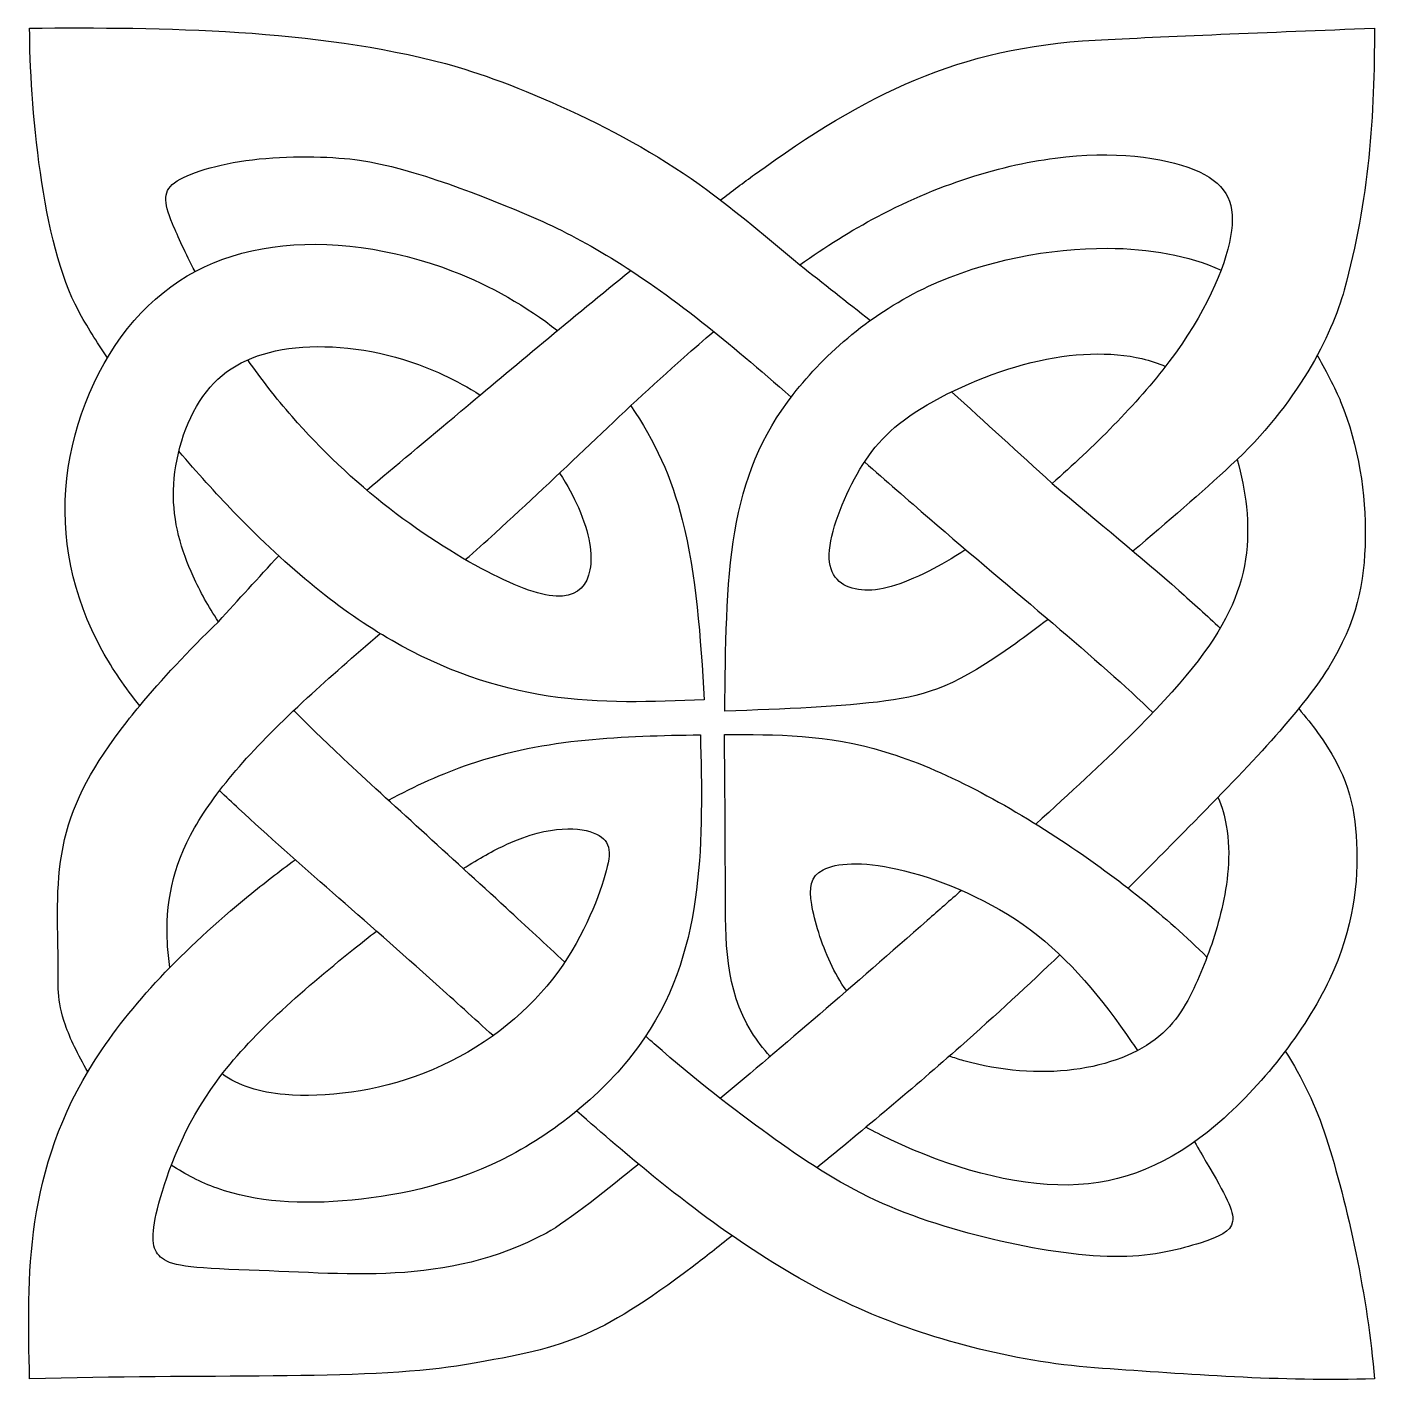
# Model space of a CAD drawing. Header units: millimetres. Extents: x 167 to 430, y 26 to 411.
# Drawn here: x 274 to 323.45, y 346.51 to 396.22 of the extents above; entities that cross this region are included whole.
import ezdxf

# ---------------------------------------------------------------- set-up
doc = ezdxf.new("R2010")
doc.units = ezdxf.units.MM
doc.layers.add('Default', color=7, linetype='Continuous')
doc.layers.add('DV1_Layer_1', color=7, linetype='Continuous')

# ---------------------------------------------------------------- blocks, each defined once
blk = doc.blocks.new('SE')
at = {"layer": 'DV1_Layer_1', "color": 7, "linetype": 'Continuous'}
for points, knots in [([(276.942, 384.086), (276.549, 384.671), (276.189, 385.253), (275.877, 385.819), (274.542, 388.237), (274.09, 393.467), (274.09, 396.184), (279.007, 396.221), (284.554, 396.161), (289.351, 394.883), (291.671, 394.264), (295.987, 392.46), (298.932, 390.257), (299.995, 389.462), (301.155, 388.514), (302.348, 387.503)], [0, 0, 0, 0, 0.166667, 0.166667, 0.166667, 0.333333, 0.333333, 0.333333, 0.5, 0.5, 0.5, 0.666667, 0.666667, 0.666667, 1, 1, 1, 1]), ([(299.432, 389.877), (299.866, 390.206), (300.288, 390.52), (300.694, 390.814), (304.773, 393.768), (308.177, 395.474), (313.183, 395.743), (315.69, 395.878), (319.561, 396.031), (323.433, 396.184), (323.454, 393.021), (323.228, 389.87), (322.328, 386.575), (321.875, 384.922), (320.599, 382.376), (318.173, 380.144), (317.09, 379.148), (315.83, 378.047), (314.575, 376.996)], [0, 0, 0, 0, 0.142857, 0.142857, 0.142857, 0.285714, 0.285714, 0.285714, 0.428571, 0.428571, 0.428571, 0.571429, 0.571429, 0.571429, 0.714286, 0.714286, 0.714286, 1, 1, 1, 1]), ([(280.159, 387.25), (279.814, 387.918), (279.528, 388.531), (279.337, 389), (278.993, 389.843), (278.954, 390.224), (279.503, 390.575), (280.053, 390.926), (281.19, 391.247), (282.508, 391.382), (283.826, 391.517), (285.324, 391.466), (286.191, 391.338), (288.177, 391.044), (290.781, 390.011), (292.583, 389.234), (294.381, 388.458), (296.347, 387.302), (298.76, 385.398), (299.778, 384.595), (300.875, 383.659), (302.034, 382.646)], [0, 0, 0, 0, 0.125, 0.125, 0.125, 0.25, 0.25, 0.25, 0.375, 0.375, 0.375, 0.5, 0.5, 0.5, 0.625, 0.625, 0.625, 0.75, 0.75, 0.75, 1, 1, 1, 1]), ([(302.348, 387.503), (303.292, 388.164), (304.242, 388.76), (305.194, 389.265), (307.6, 390.542), (310.019, 391.247), (314.207, 391.673), (315.975, 391.393), (317.015, 390.905), (318.054, 390.416), (318.365, 389.719), (318.159, 388.54), (317.953, 387.361), (317.23, 385.699), (315.894, 383.934), (314.724, 382.39), (313.083, 380.765), (311.612, 379.482)], [0, 0, 0, 0, 0.142857, 0.142857, 0.142857, 0.285714, 0.285714, 0.428571, 0.428571, 0.428571, 0.571429, 0.571429, 0.571429, 0.714286, 0.714286, 0.714286, 1, 1, 1, 1]), ([(278.13, 371.319), (277.6, 371.984), (277.136, 372.656), (276.754, 373.348), (275.648, 375.347), (275.214, 377.509), (275.455, 379.658), (275.696, 381.807), (276.612, 383.943), (279.239, 386.972), (280.95, 387.865), (285.046, 388.435), (287.432, 388.112), (289.61, 387.27), (291.008, 386.729), (292.321, 385.974), (293.461, 385.09)], [0, 0, 0, 0, 0.142857, 0.142857, 0.142857, 0.285714, 0.285714, 0.285714, 0.428571, 0.428571, 0.571429, 0.571429, 0.714286, 0.714286, 0.714286, 1, 1, 1, 1]), ([(311.462, 374.492), (311.04, 374.169), (310.641, 373.872), (310.274, 373.61), (308.11, 372.059), (307.091, 371.711), (305.503, 371.497), (303.916, 371.283), (301.759, 371.201), (299.602, 371.12), (299.62, 373.439), (299.637, 375.758), (300.292, 379.648), (300.929, 381.22), (302.11, 382.746), (303.291, 384.272), (305.016, 385.753), (307.077, 386.713), (309.138, 387.674), (311.534, 388.114), (313.634, 388.107), (315.2, 388.101), (316.601, 387.846), (317.812, 387.305)], [0, 0, 0, 0, 0.111111, 0.111111, 0.111111, 0.222222, 0.222222, 0.222222, 0.333333, 0.333333, 0.333333, 0.444444, 0.444444, 0.555556, 0.555556, 0.555556, 0.666667, 0.666667, 0.666667, 0.777778, 0.777778, 0.777778, 1, 1, 1, 1]), ([(286.46, 379.234), (287.496, 380.106), (288.637, 381.058), (289.912, 382.125), (291.812, 383.716), (294.009, 385.564), (296.146, 387.292)], [0, 0, 0, 0, 0.333333, 0.333333, 0.333333, 1, 1, 1, 1]), ([(290.076, 376.682), (290.443, 377.005), (290.809, 377.331), (291.171, 377.659), (293.555, 379.816), (295.78, 382.053), (298.089, 384.096), (298.455, 384.42), (298.823, 384.739), (299.194, 385.052)], [0, 0, 0, 0, 0.25, 0.25, 0.25, 0.5, 0.5, 0.5, 1, 1, 1, 1]), ([(281.016, 374.406), (280.644, 374.967), (280.348, 375.509), (280.093, 376.072), (279.658, 377.03), (279.34, 378.05), (279.4, 380.4), (279.779, 381.73), (280.445, 382.671), (281.112, 383.612), (282.068, 384.164), (283.354, 384.387), (284.64, 384.609), (286.258, 384.501), (287.81, 384.026), (288.801, 383.722), (289.766, 383.268), (290.623, 382.72)], [0, 0, 0, 0, 0.142857, 0.142857, 0.142857, 0.285714, 0.285714, 0.428571, 0.428571, 0.428571, 0.571429, 0.571429, 0.571429, 0.714286, 0.714286, 0.714286, 1, 1, 1, 1]), ([(308.44, 377.049), (307.945, 376.729), (307.495, 376.472), (307.083, 376.262), (306.053, 375.738), (305.266, 375.513), (304.619, 375.57), (303.972, 375.628), (303.464, 375.968), (303.431, 376.73), (303.398, 377.493), (303.839, 378.678), (304.358, 379.645), (304.877, 380.612), (305.476, 381.36), (306.588, 382.092), (307.7, 382.824), (309.327, 383.539), (310.845, 383.914), (312.362, 384.288), (313.77, 384.322), (314.907, 384.057), (315.214, 383.985), (315.502, 383.891), (315.77, 383.773)], [0, 0, 0, 0, 0.111111, 0.111111, 0.111111, 0.222222, 0.222222, 0.222222, 0.333333, 0.333333, 0.333333, 0.444444, 0.444444, 0.444444, 0.555556, 0.555556, 0.555556, 0.666667, 0.666667, 0.666667, 0.777778, 0.777778, 0.777778, 1, 1, 1, 1]), ([(293.538, 379.858), (293.824, 379.418), (294.052, 378.987), (294.226, 378.59), (294.646, 377.631), (294.752, 376.87), (294.649, 376.31), (294.545, 375.75), (294.23, 375.39), (293.645, 375.346), (293.059, 375.302), (292.2, 375.575), (291.086, 376.135), (289.971, 376.695), (288.6, 377.542), (287.298, 378.553), (285.997, 379.563), (284.764, 380.737), (283.722, 381.929), (283.122, 382.617), (282.584, 383.311), (282.093, 384.016)], [0, 0, 0, 0, 0.125, 0.125, 0.125, 0.25, 0.25, 0.25, 0.375, 0.375, 0.375, 0.5, 0.5, 0.5, 0.625, 0.625, 0.625, 0.75, 0.75, 0.75, 1, 1, 1, 1]), ([(321.338, 384.183), (321.564, 383.784), (322.025, 382.908), (322.197, 382.488), (322.868, 380.846), (323.117, 379.09), (323.098, 377.475), (323.078, 375.86), (322.791, 374.385), (321.746, 372.716), (320.7, 371.046), (318.896, 369.182), (316.619, 366.865), (315.924, 366.159), (315.185, 365.41), (314.398, 364.626)], [0, 0, 0, 0, 0.166667, 0.166667, 0.166667, 0.333333, 0.333333, 0.333333, 0.5, 0.5, 0.5, 0.666667, 0.666667, 0.666667, 1, 1, 1, 1]), ([(296.145, 382.322), (297.038, 381.061), (297.646, 379.674), (298.039, 378.14), (298.558, 376.112), (298.702, 373.826), (298.846, 371.539), (296.94, 371.463), (295.033, 371.387), (293.118, 371.678), (291.202, 371.969), (289.278, 372.627), (285.497, 374.795), (283.639, 376.306), (281.576, 378.442), (280.915, 379.127), (280.232, 379.876), (279.566, 380.659)], [0, 0, 0, 0, 0.142857, 0.142857, 0.142857, 0.285714, 0.285714, 0.285714, 0.428571, 0.428571, 0.428571, 0.571429, 0.571429, 0.714286, 0.714286, 0.714286, 1, 1, 1, 1]), ([(304.728, 380.271), (305.504, 379.586), (306.299, 378.887), (307.109, 378.188), (310.147, 375.566), (313.393, 372.945), (315.308, 371.07)], [0, 0, 0, 0, 0.333333, 0.333333, 0.333333, 1, 1, 1, 1]), ([(318.398, 380.352), (318.564, 379.787), (318.679, 379.195), (318.739, 378.616), (318.874, 377.313), (318.728, 376.077), (318.099, 374.77), (317.47, 373.463), (316.359, 372.085), (314.424, 370.173), (313.456, 369.217), (312.282, 368.128), (311.013, 366.981)], [0, 0, 0, 0, 0.2, 0.2, 0.2, 0.4, 0.4, 0.4, 0.6, 0.6, 0.6, 1, 1, 1, 1]), ([(311.612, 379.482), (313.345, 378.026), (314.862, 376.775), (316.26, 375.547), (316.786, 375.084), (317.296, 374.624), (317.781, 374.172)], [0, 0, 0, 0, 0.333333, 0.333333, 0.333333, 1, 1, 1, 1]), ([(276.223, 357.892), (275.857, 358.518), (275.574, 359.12), (275.402, 359.605), (275.071, 360.536), (275.147, 361.037), (275.136, 362.079), (275.125, 363.121), (275.027, 364.704), (275.603, 367.595), (276.275, 368.903), (277.413, 370.414), (277.634, 370.707), (277.873, 371.009), (278.129, 371.318), (278.928, 372.281), (279.895, 373.315), (281.016, 374.406)], [0, 0, 0, 0, 0.142857, 0.142857, 0.142857, 0.285714, 0.285714, 0.285714, 0.428571, 0.428571, 0.571429, 0.571429, 0.571429, 0.714286, 0.714286, 0.714286, 1, 1, 1, 1]), ([(279.236, 361.716), (279.192, 362.012), (279.161, 362.309), (279.145, 362.603), (279.066, 364.039), (279.326, 365.396), (280.142, 366.84), (280.958, 368.284), (282.33, 369.815), (284.287, 371.619), (285.092, 372.361), (285.997, 373.15), (286.948, 373.971)], [0, 0, 0, 0, 0.2, 0.2, 0.2, 0.4, 0.4, 0.4, 0.6, 0.6, 0.6, 1, 1, 1, 1]), ([(293.723, 361.914), (293.037, 362.552), (292.321, 363.219), (291.576, 363.905), (289.546, 365.776), (287.303, 367.785), (285.61, 369.377), (284.914, 370.031), (284.311, 370.615), (283.783, 371.148)], [0, 0, 0, 0, 0.25, 0.25, 0.25, 0.5, 0.5, 0.5, 1, 1, 1, 1]), ([(320.659, 371.217), (320.914, 370.914), (321.146, 370.622), (321.349, 370.343), (322.427, 368.857), (322.719, 367.719), (322.783, 366.297), (322.847, 364.875), (322.684, 363.168), (321.79, 361.282), (320.897, 359.396), (319.274, 357.33), (317.606, 355.924), (315.937, 354.518), (314.223, 353.772), (312.199, 353.737), (310.174, 353.702), (307.838, 354.379), (305.685, 355.398), (305.377, 355.544), (305.073, 355.696), (304.776, 355.855)], [0, 0, 0, 0, 0.125, 0.125, 0.125, 0.25, 0.25, 0.25, 0.375, 0.375, 0.375, 0.5, 0.5, 0.5, 0.625, 0.625, 0.625, 0.75, 0.75, 0.75, 1, 1, 1, 1]), ([(287.255, 367.853), (288.235, 368.383), (289.233, 368.838), (290.229, 369.178), (293.068, 370.151), (295.885, 370.204), (298.703, 370.259), (298.749, 368.352), (298.795, 366.444), (298.562, 364.567), (298.328, 362.69), (297.815, 360.843), (296.654, 359.133), (295.492, 357.424), (293.681, 355.853), (291.753, 354.838), (289.826, 353.822), (287.782, 353.361), (285.922, 353.183), (284.062, 353.005), (282.386, 353.111), (280.965, 353.62), (280.361, 353.836), (279.804, 354.124), (279.289, 354.471)], [0, 0, 0, 0, 0.111111, 0.111111, 0.111111, 0.222222, 0.222222, 0.222222, 0.333333, 0.333333, 0.333333, 0.444444, 0.444444, 0.444444, 0.555556, 0.555556, 0.555556, 0.666667, 0.666667, 0.666667, 0.777778, 0.777778, 0.777778, 1, 1, 1, 1]), ([(301.265, 358.454), (301.004, 358.745), (300.774, 359.046), (300.582, 359.354), (299.604, 360.93), (299.619, 362.722), (299.619, 364.576), (299.619, 366.43), (299.603, 368.346), (299.587, 370.263), (301.464, 370.271), (303.341, 370.278), (305.469, 369.636), (307.598, 368.994), (309.978, 367.701), (312.157, 366.243), (314.05, 364.975), (315.791, 363.582), (317.292, 362.1)], [0, 0, 0, 0, 0.142857, 0.142857, 0.142857, 0.285714, 0.285714, 0.285714, 0.428571, 0.428571, 0.428571, 0.571429, 0.571429, 0.571429, 0.714286, 0.714286, 0.714286, 1, 1, 1, 1]), ([(291.093, 359.218), (290.39, 359.857), (289.692, 360.492), (289.002, 361.112), (286.39, 363.455), (283.902, 365.567), (281.769, 367.54), (281.527, 367.764), (281.29, 367.987), (281.058, 368.207)], [0, 0, 0, 0, 0.25, 0.25, 0.25, 0.5, 0.5, 0.5, 1, 1, 1, 1]), ([(317.696, 367.966), (317.85, 367.604), (317.941, 367.266), (318, 366.931), (318.19, 365.847), (318.044, 364.787), (317.832, 363.869), (317.62, 362.951), (317.34, 362.176), (317.005, 361.39), (316.669, 360.604), (316.278, 359.806), (315.53, 359.189), (314.781, 358.571), (313.676, 358.133), (312.406, 357.97), (311.135, 357.806), (309.699, 357.918), (308.369, 358.297), (308.189, 358.348), (308.011, 358.404), (307.836, 358.464)], [0, 0, 0, 0, 0.125, 0.125, 0.125, 0.25, 0.25, 0.25, 0.375, 0.375, 0.375, 0.5, 0.5, 0.5, 0.625, 0.625, 0.625, 0.75, 0.75, 0.75, 1, 1, 1, 1]), ([(290, 365.349), (290.57, 365.709), (291.111, 366.013), (291.606, 366.239), (293.203, 366.969), (294.321, 366.878), (294.886, 366.613), (295.45, 366.348), (295.461, 365.908), (295.147, 364.917), (294.834, 363.926), (294.196, 362.384), (293.07, 361.035), (291.943, 359.686), (290.327, 358.531), (286.809, 357.153), (284.906, 356.931), (283.464, 357.057), (282.51, 357.14), (281.757, 357.377), (281.155, 357.816)], [0, 0, 0, 0, 0.125, 0.125, 0.125, 0.25, 0.25, 0.25, 0.375, 0.375, 0.375, 0.5, 0.5, 0.5, 0.625, 0.625, 0.75, 0.75, 0.75, 1, 1, 1, 1]), ([(299.867, 351.877), (299.357, 351.473), (298.884, 351.09), (298.444, 350.759), (294.908, 348.096), (293.736, 347.743), (289.755, 347.097), (286.51, 346.571), (280.28, 346.807), (274.09, 346.626), (274.043, 348.533), (273.996, 350.44), (274.286, 352.385), (274.576, 354.33), (275.203, 356.312), (276.49, 358.325), (277.776, 360.338), (279.723, 362.382), (282.126, 364.349), (282.674, 364.798), (283.247, 365.242), (283.836, 365.673)], [0, 0, 0, 0, 0.125, 0.125, 0.125, 0.25, 0.25, 0.25, 0.375, 0.375, 0.375, 0.5, 0.5, 0.5, 0.625, 0.625, 0.625, 0.75, 0.75, 0.75, 1, 1, 1, 1]), ([(304.072, 360.865), (303.823, 361.19), (303.637, 361.527), (303.471, 361.891), (303.145, 362.602), (302.89, 363.418), (302.787, 364.032), (302.684, 364.646), (302.733, 365.058), (303.211, 365.305), (303.689, 365.551), (304.598, 365.632), (305.941, 365.328), (307.284, 365.023), (309.063, 364.332), (310.541, 363.297), (312.019, 362.261), (313.198, 360.881), (314.334, 359.265), (314.471, 359.07), (314.607, 358.872), (314.742, 358.672)], [0, 0, 0, 0, 0.125, 0.125, 0.125, 0.25, 0.25, 0.25, 0.375, 0.375, 0.375, 0.5, 0.5, 0.5, 0.625, 0.625, 0.625, 0.75, 0.75, 0.75, 1, 1, 1, 1]), ([(308.281, 364.547), (307.865, 364.18), (307.446, 363.812), (307.029, 363.446), (304.347, 361.092), (301.721, 358.813), (299.431, 356.915)], [0, 0, 0, 0, 0.333333, 0.333333, 0.333333, 1, 1, 1, 1]), ([(296.442, 354.499), (295.405, 353.682), (293.837, 352.398), (293.053, 351.976), (289.36, 349.989), (285.716, 350.505), (281.772, 350.63), (279.686, 350.697), (279.124, 350.83), (278.838, 351.146), (278.551, 351.462), (278.539, 351.961), (278.835, 353.068), (279.131, 354.177), (279.735, 355.894), (280.956, 357.553), (282.178, 359.213), (284.018, 360.814), (285.976, 362.388), (286.253, 362.611), (286.533, 362.834), (286.813, 363.053)], [0, 0, 0, 0, 0.125, 0.125, 0.125, 0.25, 0.25, 0.25, 0.375, 0.375, 0.375, 0.5, 0.5, 0.5, 0.625, 0.625, 0.625, 0.75, 0.75, 0.75, 1, 1, 1, 1]), ([(311.895, 362.182), (310.764, 361.102), (309.549, 359.976), (308.243, 358.822), (306.552, 357.328), (304.709, 355.784), (302.975, 354.371)], [0, 0, 0, 0, 0.333333, 0.333333, 0.333333, 1, 1, 1, 1]), ([(316.833, 355.324), (316.989, 355.058), (317.135, 354.808), (317.267, 354.58), (317.972, 353.365), (318.289, 352.785), (318.23, 352.402), (318.171, 352.019), (317.735, 351.832), (317.036, 351.61), (316.337, 351.387), (315.374, 351.128), (314.112, 351.112), (312.85, 351.096), (311.289, 351.322), (309.709, 351.68), (308.13, 352.038), (306.533, 352.527), (305.122, 353.183), (303.712, 353.838), (302.488, 354.66), (301.206, 355.585), (299.924, 356.511), (298.584, 357.541), (297.004, 358.922), (296.902, 359.012), (296.799, 359.103), (296.695, 359.195)], [0, 0, 0, 0, 0.1, 0.1, 0.1, 0.2, 0.2, 0.2, 0.3, 0.3, 0.3, 0.4, 0.4, 0.4, 0.5, 0.5, 0.5, 0.6, 0.6, 0.6, 0.7, 0.7, 0.7, 0.8, 0.8, 0.8, 1, 1, 1, 1]), ([(320.163, 358.65), (320.781, 357.684), (321.291, 356.639), (321.668, 355.466), (322.431, 353.092), (323.215, 349.527), (323.433, 346.626), (320.03, 346.514), (316.483, 346.803), (313.454, 347.008), (310.426, 347.213), (307.348, 347.997), (304.752, 349.108), (302.156, 350.218), (299.619, 351.918), (296.983, 354.055), (296.054, 354.809), (295.112, 355.617), (294.167, 356.451)], [0, 0, 0, 0, 0.142857, 0.142857, 0.142857, 0.285714, 0.285714, 0.285714, 0.428571, 0.428571, 0.428571, 0.571429, 0.571429, 0.571429, 0.714286, 0.714286, 0.714286, 1, 1, 1, 1])]:
    blk.add_open_spline(points, degree=3, knots=knots, dxfattribs=at)
for points in [[(302.348, 387.503), (303.212, 386.822), (304.077, 386.141), (304.941, 385.46)], [(302.348, 387.503), (303.212, 386.822), (304.077, 386.141), (304.941, 385.46)], [(307.92, 382.841), (309.15, 381.721), (310.381, 380.602), (311.612, 379.482)], [(307.92, 382.841), (309.15, 381.721), (310.381, 380.602), (311.612, 379.482)], [(307.92, 382.841), (309.15, 381.721), (310.381, 380.602), (311.612, 379.482)], [(307.92, 382.841), (309.15, 381.721), (310.381, 380.602), (311.612, 379.482)], [(281.016, 374.406), (281.753, 375.212), (282.491, 376.019), (283.228, 376.825)]]:
    blk.add_open_spline(points, degree=3, dxfattribs=at)

msp = doc.modelspace()

# ---------------------------------------------------------------- block references
at = {"layer": 'Default'}
msp.add_blockref('SE', (0, 0), dxfattribs=at)

doc.saveas('drawing.dxf')
